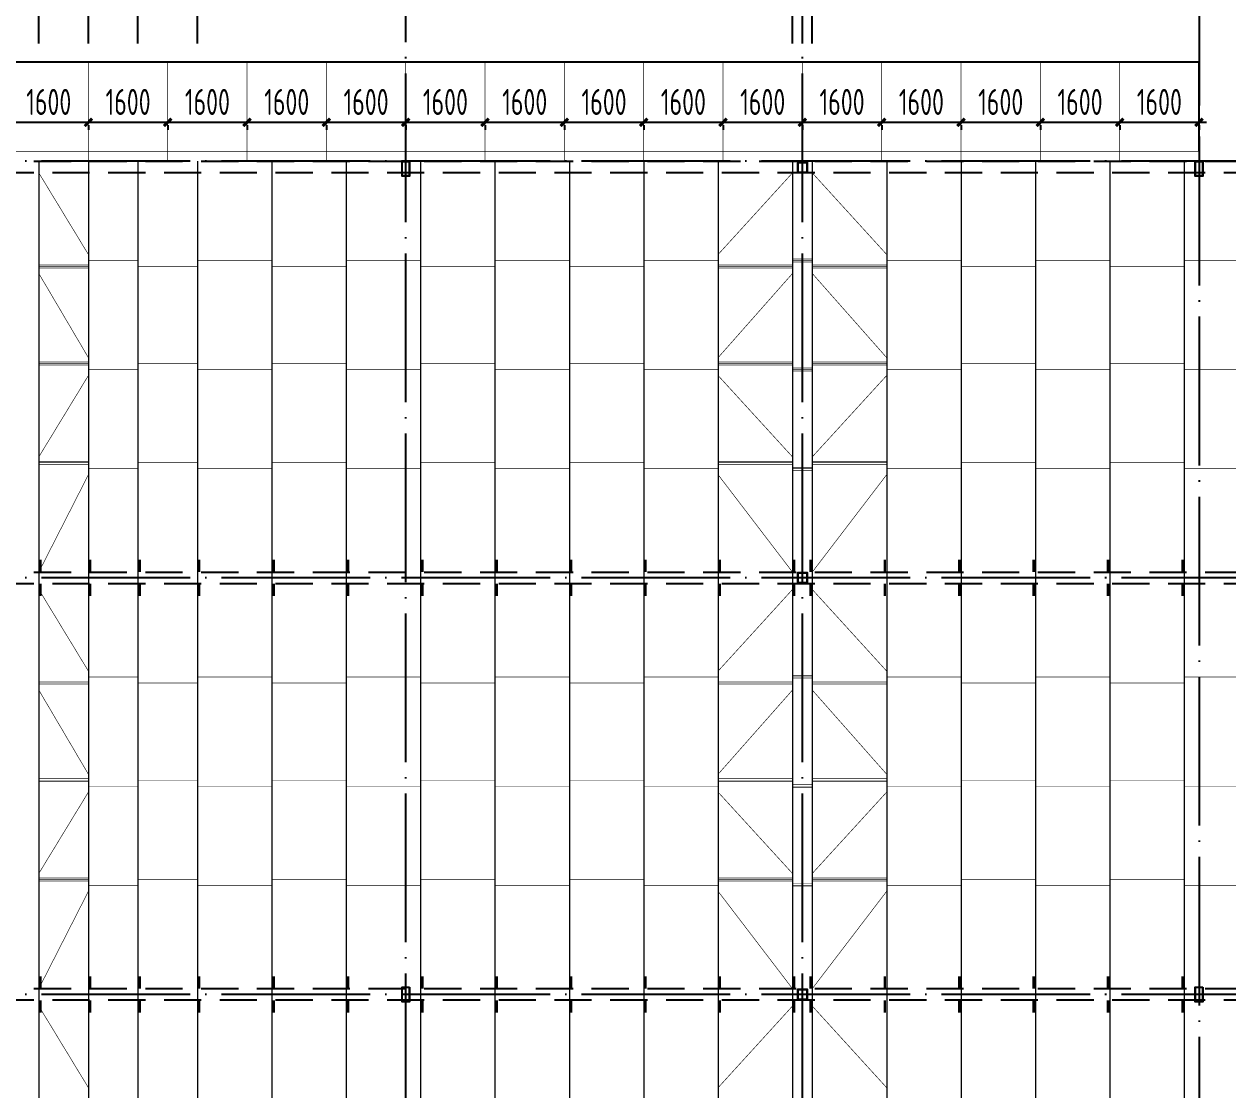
# Model space of a CAD drawing. Extents: x 899043 to 2598688, y -137197 to 211789.
# Drawn here: x 1539260 to 1563541, y 139772 to 161263 of the extents above; entities that cross this region are included whole.
import ezdxf

# ---------------------------------------------------------------- set-up
doc = ezdxf.new("R2010")
doc.units = 0
doc.header["$LTSCALE"] = 1500
doc.header["$MEASUREMENT"] = 0
doc.linetypes.add('DASHED', pattern=[0.75, 0.5, -0.25])
doc.linetypes.add('DOTE', pattern=[2.42, 2, -0.2, 0.02, -0.2])
for name, color, linetype in [('A-Roof(建筑屋顶)', 122, 'Continuous'), ('AXIS', 3, 'Continuous'), ('Boltx', 252, 'DASHED'), ('COLUMN', 2, 'Continuous'), ('DIM', 3, 'Continuous'), ('M_Prof', 2, 'Continuous')]:
    doc.layers.add(name, color=color, linetype=linetype)
doc.layers.add('Pkpm_层114', color=2, linetype='Continuous', lineweight=18)
doc.styles.add('TSSD_Dimension', font='Tssdeng.shx', dxfattribs={"width": 0.7, "bigfont": 'hztxt.shx'})
doc.dimstyles.new('TSSD_150_150', dxfattribs={"dimtxt": 525, "dimasz": 150, "dimexe": 150, "dimexo": 375, "dimgap": 150, "dimtad": 1, "dimdec": 0, "dimzin": 0, "dimdsep": 46, "dimtxsty": 'TSSD_Dimension', "dimblk": 'ARCHTICK', "dimblk1": 'ARCHTICK', "dimblk2": 'ARCHTICK', "dimcen": 0, "dimdle": 150, "dimclrt": 7, "dimadec": 0, "dimazin": 0, "dimtfac": 1, "dimtdec": 0, "dimtix": 1, "dimtmove": 2, "dimatfit": 3, "dimfxl": 0, "dimtolj": 1, "dimtzin": 0, "dimarcsym": 0})

# ---------------------------------------------------------------- blocks, each defined once
blk = doc.blocks.new('A$C5AF141BB')
at = {"layer": 'AXIS', "color": 253, "linetype": 'DOTE'}
for p, q in [((8000, -5247.5), (8000, 123526.9)), ((16000, -5247.5), (16000, 123526.9)), ((24000, 123526.9), (24000, -5247.5)), ((36323.2, 119400), (-26262.1, 119400)), ((36323.2, 111000), (-26941.1, 111000)), ((36323.2, 102600), (-26262.1, 102600))]:
    blk.add_line(p, q, dxfattribs=at)
blk = doc.blocks.new('A$C0BB32EA6')
at = {"layer": 'COLUMN'}
for points in [[(30075, 0), (30075, -300), (29925, -300), (29925, 0)], [(30070, -5), (30070, -295), (29930, -295), (29930, -5)], [(46075, 0), (46075, -300), (45925, -300), (45925, 0)], [(46070, -5), (46070, -295), (45930, -295), (45930, -5)], [(30075, -16650), (30075, -16950), (29925, -16950), (29925, -16650)], [(30070, -16655), (30070, -16945), (29930, -16945), (29930, -16655)], [(46075, -16650), (46075, -16950), (45925, -16950), (45925, -16650)], [(46070, -16655), (46070, -16945), (45930, -16945), (45930, -16655)]]:
    blk.add_lwpolyline(points, close=True, dxfattribs=at)
at = {"layer": 'M_Prof'}
for points in [[(37900, -225), (38100, -225), (38100, -25), (37900, -25)], [(37906, -219), (38094, -219), (38094, -31), (37906, -31)], [(37900, -8500), (38100, -8500), (38100, -8300), (37900, -8300)], [(37906, -8494), (38094, -8494), (38094, -8306), (37906, -8306)], [(37900, -16900), (38100, -16900), (38100, -16700), (37900, -16700)], [(37906, -16894), (38094, -16894), (38094, -16706), (37906, -16706)]]:
    blk.add_lwpolyline(points, close=True, dxfattribs=at)
blk = doc.blocks.new('A$C2EA612DB')
at = {"layer": 'M_Prof'}
blk.add_blockref('A$C0BB32EA6', (-54000, 110765), dxfattribs=at)
blk = doc.blocks.new('_ArchTick')
at = {"color": 0, "linetype": 'ByBlock', "const_width": 0.4}
blk.add_lwpolyline([(-0.5, -0.5), (0.5, 0.5)], dxfattribs=at)
blk = doc.blocks.new('*D977')
at = {"layer": 'Defpoints', "color": 0}
for p in [(1554958, 163256), (1554758, 160497), (1554958, 160497)]:
    blk.add_point(p, dxfattribs=at)
at = {"layer": 'DIM', "color": 0, "lineweight": -2}
for p, q in [((1554758, 160872), (1554758, 163406)), ((1554958, 160872), (1554958, 163406)), ((1554758, 163256), (1554608, 163256)), ((1554758, 163256), (1554958, 163256)), ((1554958, 163256), (1555108, 163256))]:
    blk.add_line(p, q, dxfattribs=at)
at = {"layer": 'DIM', "color": 0, "lineweight": -2, "xscale": 150, "yscale": 150, "zscale": 150}
blk.add_blockref('_ArchTick', (1554758, 163256), dxfattribs=at)
at = {"layer": 'DIM', "color": 0, "lineweight": -2, "xscale": 150, "yscale": 150, "zscale": 150, "rotation": 180}
blk.add_blockref('_ArchTick', (1554958, 163256), dxfattribs=at)
at = {"layer": 'DIM', "color": 7, "insert": (1554306, 163669), "char_height": 525, "attachment_point": 5, "style": 'TSSD_Dimension'}
blk.add_mtext('\\A1;200', dxfattribs=at)
blk = doc.blocks.new('*D978')
at = {"layer": 'Defpoints', "color": 0}
for p in [(1555158, 163256), (1554958, 160497), (1555158, 160497)]:
    blk.add_point(p, dxfattribs=at)
at = {"layer": 'DIM', "color": 0, "lineweight": -2}
for p, q in [((1554958, 160872), (1554958, 163406)), ((1555158, 160872), (1555158, 163406)), ((1554958, 163256), (1554808, 163256)), ((1554958, 163256), (1555158, 163256)), ((1555158, 163256), (1555308, 163256))]:
    blk.add_line(p, q, dxfattribs=at)
at = {"layer": 'DIM', "color": 0, "lineweight": -2, "xscale": 150, "yscale": 150, "zscale": 150}
blk.add_blockref('_ArchTick', (1554958, 163256), dxfattribs=at)
at = {"layer": 'DIM', "color": 0, "lineweight": -2, "xscale": 150, "yscale": 150, "zscale": 150, "rotation": 180}
blk.add_blockref('_ArchTick', (1555158, 163256), dxfattribs=at)
at = {"layer": 'DIM', "color": 7, "insert": (1555610, 163669), "char_height": 525, "attachment_point": 5, "style": 'TSSD_Dimension'}
blk.add_mtext('\\A1;200', dxfattribs=at)
blk = doc.blocks.new('*D979')
at = {"layer": 'Defpoints', "color": 0}
for p in [(1567158, 163256), (1555158, 160497), (1567158, 160497)]:
    blk.add_point(p, dxfattribs=at)
at = {"layer": 'DIM', "color": 0, "lineweight": -2}
for p, q in [((1555158, 160872), (1555158, 163406)), ((1567158, 160872), (1567158, 163406)), ((1555008, 163256), (1567308, 163256))]:
    blk.add_line(p, q, dxfattribs=at)
at = {"layer": 'DIM', "color": 0, "lineweight": -2, "xscale": 150, "yscale": 150, "zscale": 150, "rotation": 180}
blk.add_blockref('_ArchTick', (1555158, 163256), dxfattribs=at)
at = {"layer": 'DIM', "color": 0, "lineweight": -2, "xscale": 150, "yscale": 150, "zscale": 150}
blk.add_blockref('_ArchTick', (1567158, 163256), dxfattribs=at)
at = {"layer": 'DIM', "color": 7, "insert": (1561158, 163669), "char_height": 525, "attachment_point": 5, "style": 'TSSD_Dimension'}
blk.add_mtext('\\A1;8x1500=12000', dxfattribs=at)
blk = doc.blocks.new('*D984')
at = {"layer": 'Defpoints', "color": 0}
for p in [(1539558, 163256), (1538958, 160497), (1539558, 160497)]:
    blk.add_point(p, dxfattribs=at)
at = {"layer": 'DIM', "color": 0, "lineweight": -2}
for p, q in [((1538958, 160872), (1538958, 163406)), ((1539558, 160872), (1539558, 163406)), ((1538808, 163256), (1539708, 163256))]:
    blk.add_line(p, q, dxfattribs=at)
at = {"layer": 'DIM', "color": 0, "lineweight": -2, "xscale": 150, "yscale": 150, "zscale": 150, "rotation": 180}
blk.add_blockref('_ArchTick', (1538958, 163256), dxfattribs=at)
at = {"layer": 'DIM', "color": 0, "lineweight": -2, "xscale": 150, "yscale": 150, "zscale": 150}
blk.add_blockref('_ArchTick', (1539558, 163256), dxfattribs=at)
at = {"layer": 'DIM', "color": 7, "insert": (1539258, 162819), "char_height": 525, "attachment_point": 5, "style": 'TSSD_Dimension'}
blk.add_mtext('\\A1;600', dxfattribs=at)
blk = doc.blocks.new('*D985')
at = {"layer": 'Defpoints', "color": 0}
for p in [(1540558, 163256), (1539558, 160497), (1540558, 160497)]:
    blk.add_point(p, dxfattribs=at)
at = {"layer": 'DIM', "color": 0, "lineweight": -2}
for p, q in [((1539558, 160872), (1539558, 163406)), ((1540558, 160872), (1540558, 163406)), ((1539558, 163256), (1539408, 163256)), ((1539558, 163256), (1540558, 163256)), ((1540558, 163256), (1540708, 163256))]:
    blk.add_line(p, q, dxfattribs=at)
at = {"layer": 'DIM', "color": 0, "lineweight": -2, "xscale": 150, "yscale": 150, "zscale": 150}
blk.add_blockref('_ArchTick', (1539558, 163256), dxfattribs=at)
at = {"layer": 'DIM', "color": 0, "lineweight": -2, "xscale": 150, "yscale": 150, "zscale": 150, "rotation": 180}
blk.add_blockref('_ArchTick', (1540558, 163256), dxfattribs=at)
at = {"layer": 'DIM', "color": 7, "insert": (1540058, 163669), "char_height": 525, "attachment_point": 5, "style": 'TSSD_Dimension'}
blk.add_mtext('\\A1;1000', dxfattribs=at)
blk = doc.blocks.new('*D986')
at = {"layer": 'Defpoints', "color": 0}
for p in [(1541558, 163256), (1540558, 160497), (1541558, 160497)]:
    blk.add_point(p, dxfattribs=at)
at = {"layer": 'DIM', "color": 0, "lineweight": -2}
for p, q in [((1540558, 160872), (1540558, 163406)), ((1541558, 160872), (1541558, 163406)), ((1540408, 163256), (1541708, 163256))]:
    blk.add_line(p, q, dxfattribs=at)
at = {"layer": 'DIM', "color": 0, "lineweight": -2, "xscale": 150, "yscale": 150, "zscale": 150, "rotation": 180}
blk.add_blockref('_ArchTick', (1540558, 163256), dxfattribs=at)
at = {"layer": 'DIM', "color": 0, "lineweight": -2, "xscale": 150, "yscale": 150, "zscale": 150}
blk.add_blockref('_ArchTick', (1541558, 163256), dxfattribs=at)
at = {"layer": 'DIM', "color": 7, "insert": (1541058, 162819), "char_height": 525, "attachment_point": 5, "style": 'TSSD_Dimension'}
blk.add_mtext('\\A1;1000', dxfattribs=at)
blk = doc.blocks.new('*D987')
at = {"layer": 'Defpoints', "color": 0}
for p in [(1542758, 163256), (1541558, 160497), (1542758, 160497)]:
    blk.add_point(p, dxfattribs=at)
at = {"layer": 'DIM', "color": 0, "lineweight": -2}
for p, q in [((1541558, 160872), (1541558, 163406)), ((1542758, 160872), (1542758, 163406)), ((1541558, 163256), (1541408, 163256)), ((1541558, 163256), (1542758, 163256)), ((1542758, 163256), (1542908, 163256))]:
    blk.add_line(p, q, dxfattribs=at)
at = {"layer": 'DIM', "color": 0, "lineweight": -2, "xscale": 150, "yscale": 150, "zscale": 150}
blk.add_blockref('_ArchTick', (1541558, 163256), dxfattribs=at)
at = {"layer": 'DIM', "color": 0, "lineweight": -2, "xscale": 150, "yscale": 150, "zscale": 150, "rotation": 180}
blk.add_blockref('_ArchTick', (1542758, 163256), dxfattribs=at)
at = {"layer": 'DIM', "color": 7, "insert": (1542158, 163669), "char_height": 525, "attachment_point": 5, "style": 'TSSD_Dimension'}
blk.add_mtext('\\A1;1200', dxfattribs=at)
blk = doc.blocks.new('*D988')
at = {"layer": 'Defpoints', "color": 0}
for p in [(1554758, 163256), (1542758, 160497), (1554758, 160497)]:
    blk.add_point(p, dxfattribs=at)
at = {"layer": 'DIM', "color": 0, "lineweight": -2}
for p, q in [((1542758, 160872), (1542758, 163406)), ((1554758, 160872), (1554758, 163406)), ((1542608, 163256), (1554908, 163256))]:
    blk.add_line(p, q, dxfattribs=at)
at = {"layer": 'DIM', "color": 0, "lineweight": -2, "xscale": 150, "yscale": 150, "zscale": 150, "rotation": 180}
blk.add_blockref('_ArchTick', (1542758, 163256), dxfattribs=at)
at = {"layer": 'DIM', "color": 0, "lineweight": -2, "xscale": 150, "yscale": 150, "zscale": 150}
blk.add_blockref('_ArchTick', (1554758, 163256), dxfattribs=at)
at = {"layer": 'DIM', "color": 7, "insert": (1548758, 163669), "char_height": 525, "attachment_point": 5, "style": 'TSSD_Dimension'}
blk.add_mtext('\\A1;8x1500=12000', dxfattribs=at)
blk = doc.blocks.new('*D1043')
at = {"layer": 'Defpoints', "color": 0}
for p in [(1561358, 159597), (1562958, 159597), (1561358, 159281)]:
    blk.add_point(p, dxfattribs=at)
at = {"layer": 'DIM', "color": 0, "lineweight": -2}
for p, q in [((1563108, 159281), (1561208, 159281)), ((1561358, 159222), (1561358, 159131)), ((1562958, 159222), (1562958, 159131))]:
    blk.add_line(p, q, dxfattribs=at)
at = {"layer": 'DIM', "color": 0, "lineweight": -2, "xscale": 150, "yscale": 150, "zscale": 150, "rotation": 180}
blk.add_blockref('_ArchTick', (1561358, 159281), dxfattribs=at)
at = {"layer": 'DIM', "color": 0, "lineweight": -2, "xscale": 150, "yscale": 150, "zscale": 150}
blk.add_blockref('_ArchTick', (1562958, 159281), dxfattribs=at)
at = {"layer": 'DIM', "color": 7, "insert": (1562158, 159693), "char_height": 525, "attachment_point": 5, "style": 'TSSD_Dimension'}
blk.add_mtext('\\A1;1600', dxfattribs=at)
blk = doc.blocks.new('*D1044')
at = {"layer": 'Defpoints', "color": 0}
for p in [(1559758, 159597), (1561358, 159597), (1559758, 159281)]:
    blk.add_point(p, dxfattribs=at)
at = {"layer": 'DIM', "color": 0, "lineweight": -2}
for p, q in [((1561508, 159281), (1559608, 159281)), ((1559758, 159222), (1559758, 159131)), ((1561358, 159222), (1561358, 159131))]:
    blk.add_line(p, q, dxfattribs=at)
at = {"layer": 'DIM', "color": 0, "lineweight": -2, "xscale": 150, "yscale": 150, "zscale": 150, "rotation": 180}
blk.add_blockref('_ArchTick', (1559758, 159281), dxfattribs=at)
at = {"layer": 'DIM', "color": 0, "lineweight": -2, "xscale": 150, "yscale": 150, "zscale": 150}
blk.add_blockref('_ArchTick', (1561358, 159281), dxfattribs=at)
at = {"layer": 'DIM', "color": 7, "insert": (1560558, 159693), "char_height": 525, "attachment_point": 5, "style": 'TSSD_Dimension'}
blk.add_mtext('\\A1;1600', dxfattribs=at)
blk = doc.blocks.new('*D1045')
at = {"layer": 'Defpoints', "color": 0}
for p in [(1558158, 159597), (1559758, 159597), (1558158, 159281)]:
    blk.add_point(p, dxfattribs=at)
at = {"layer": 'DIM', "color": 0, "lineweight": -2}
for p, q in [((1559908, 159281), (1558008, 159281)), ((1558158, 159222), (1558158, 159131)), ((1559758, 159222), (1559758, 159131))]:
    blk.add_line(p, q, dxfattribs=at)
at = {"layer": 'DIM', "color": 0, "lineweight": -2, "xscale": 150, "yscale": 150, "zscale": 150, "rotation": 180}
blk.add_blockref('_ArchTick', (1558158, 159281), dxfattribs=at)
at = {"layer": 'DIM', "color": 0, "lineweight": -2, "xscale": 150, "yscale": 150, "zscale": 150}
blk.add_blockref('_ArchTick', (1559758, 159281), dxfattribs=at)
at = {"layer": 'DIM', "color": 7, "insert": (1558958, 159693), "char_height": 525, "attachment_point": 5, "style": 'TSSD_Dimension'}
blk.add_mtext('\\A1;1600', dxfattribs=at)
blk = doc.blocks.new('*D1046')
at = {"layer": 'Defpoints', "color": 0}
for p in [(1556558, 159597), (1558158, 159597), (1556558, 159281)]:
    blk.add_point(p, dxfattribs=at)
at = {"layer": 'DIM', "color": 0, "lineweight": -2}
for p, q in [((1558308, 159281), (1556408, 159281)), ((1556558, 159222), (1556558, 159131)), ((1558158, 159222), (1558158, 159131))]:
    blk.add_line(p, q, dxfattribs=at)
at = {"layer": 'DIM', "color": 0, "lineweight": -2, "xscale": 150, "yscale": 150, "zscale": 150, "rotation": 180}
blk.add_blockref('_ArchTick', (1556558, 159281), dxfattribs=at)
at = {"layer": 'DIM', "color": 0, "lineweight": -2, "xscale": 150, "yscale": 150, "zscale": 150}
blk.add_blockref('_ArchTick', (1558158, 159281), dxfattribs=at)
at = {"layer": 'DIM', "color": 7, "insert": (1557358, 159693), "char_height": 525, "attachment_point": 5, "style": 'TSSD_Dimension'}
blk.add_mtext('\\A1;1600', dxfattribs=at)
blk = doc.blocks.new('*D1047')
at = {"layer": 'Defpoints', "color": 0}
for p in [(1554958, 159597), (1556558, 159597), (1554958, 159281)]:
    blk.add_point(p, dxfattribs=at)
at = {"layer": 'DIM', "color": 0, "lineweight": -2}
for p, q in [((1556708, 159281), (1554808, 159281)), ((1554958, 159222), (1554958, 159131)), ((1556558, 159222), (1556558, 159131))]:
    blk.add_line(p, q, dxfattribs=at)
at = {"layer": 'DIM', "color": 0, "lineweight": -2, "xscale": 150, "yscale": 150, "zscale": 150, "rotation": 180}
blk.add_blockref('_ArchTick', (1554958, 159281), dxfattribs=at)
at = {"layer": 'DIM', "color": 0, "lineweight": -2, "xscale": 150, "yscale": 150, "zscale": 150}
blk.add_blockref('_ArchTick', (1556558, 159281), dxfattribs=at)
at = {"layer": 'DIM', "color": 7, "insert": (1555758, 159693), "char_height": 525, "attachment_point": 5, "style": 'TSSD_Dimension'}
blk.add_mtext('\\A1;1600', dxfattribs=at)
blk = doc.blocks.new('*D1048')
at = {"layer": 'Defpoints', "color": 0}
for p in [(1553358, 159597), (1554958, 159597), (1553358, 159281)]:
    blk.add_point(p, dxfattribs=at)
at = {"layer": 'DIM', "color": 0, "lineweight": -2}
for p, q in [((1555108, 159281), (1553208, 159281)), ((1553358, 159222), (1553358, 159131)), ((1554958, 159222), (1554958, 159131))]:
    blk.add_line(p, q, dxfattribs=at)
at = {"layer": 'DIM', "color": 0, "lineweight": -2, "xscale": 150, "yscale": 150, "zscale": 150, "rotation": 180}
blk.add_blockref('_ArchTick', (1553358, 159281), dxfattribs=at)
at = {"layer": 'DIM', "color": 0, "lineweight": -2, "xscale": 150, "yscale": 150, "zscale": 150}
blk.add_blockref('_ArchTick', (1554958, 159281), dxfattribs=at)
at = {"layer": 'DIM', "color": 7, "insert": (1554158, 159693), "char_height": 525, "attachment_point": 5, "style": 'TSSD_Dimension'}
blk.add_mtext('\\A1;1600', dxfattribs=at)
blk = doc.blocks.new('*D1049')
at = {"layer": 'Defpoints', "color": 0}
for p in [(1551758, 159597), (1553358, 159597), (1551758, 159281)]:
    blk.add_point(p, dxfattribs=at)
at = {"layer": 'DIM', "color": 0, "lineweight": -2}
for p, q in [((1553508, 159281), (1551608, 159281)), ((1551758, 159222), (1551758, 159131)), ((1553358, 159222), (1553358, 159131))]:
    blk.add_line(p, q, dxfattribs=at)
at = {"layer": 'DIM', "color": 0, "lineweight": -2, "xscale": 150, "yscale": 150, "zscale": 150, "rotation": 180}
blk.add_blockref('_ArchTick', (1551758, 159281), dxfattribs=at)
at = {"layer": 'DIM', "color": 0, "lineweight": -2, "xscale": 150, "yscale": 150, "zscale": 150}
blk.add_blockref('_ArchTick', (1553358, 159281), dxfattribs=at)
at = {"layer": 'DIM', "color": 7, "insert": (1552558, 159693), "char_height": 525, "attachment_point": 5, "style": 'TSSD_Dimension'}
blk.add_mtext('\\A1;1600', dxfattribs=at)
blk = doc.blocks.new('*D1050')
at = {"layer": 'Defpoints', "color": 0}
for p in [(1550158, 159597), (1551758, 159597), (1550158, 159281)]:
    blk.add_point(p, dxfattribs=at)
at = {"layer": 'DIM', "color": 0, "lineweight": -2}
for p, q in [((1551908, 159281), (1550008, 159281)), ((1550158, 159222), (1550158, 159131)), ((1551758, 159222), (1551758, 159131))]:
    blk.add_line(p, q, dxfattribs=at)
at = {"layer": 'DIM', "color": 0, "lineweight": -2, "xscale": 150, "yscale": 150, "zscale": 150, "rotation": 180}
blk.add_blockref('_ArchTick', (1550158, 159281), dxfattribs=at)
at = {"layer": 'DIM', "color": 0, "lineweight": -2, "xscale": 150, "yscale": 150, "zscale": 150}
blk.add_blockref('_ArchTick', (1551758, 159281), dxfattribs=at)
at = {"layer": 'DIM', "color": 7, "insert": (1550958, 159693), "char_height": 525, "attachment_point": 5, "style": 'TSSD_Dimension'}
blk.add_mtext('\\A1;1600', dxfattribs=at)
blk = doc.blocks.new('*D1051')
at = {"layer": 'Defpoints', "color": 0}
for p in [(1548558, 159597), (1550158, 159597), (1548558, 159281)]:
    blk.add_point(p, dxfattribs=at)
at = {"layer": 'DIM', "color": 0, "lineweight": -2}
for p, q in [((1550308, 159281), (1548408, 159281)), ((1548558, 159222), (1548558, 159131)), ((1550158, 159222), (1550158, 159131))]:
    blk.add_line(p, q, dxfattribs=at)
at = {"layer": 'DIM', "color": 0, "lineweight": -2, "xscale": 150, "yscale": 150, "zscale": 150, "rotation": 180}
blk.add_blockref('_ArchTick', (1548558, 159281), dxfattribs=at)
at = {"layer": 'DIM', "color": 0, "lineweight": -2, "xscale": 150, "yscale": 150, "zscale": 150}
blk.add_blockref('_ArchTick', (1550158, 159281), dxfattribs=at)
at = {"layer": 'DIM', "color": 7, "insert": (1549358, 159693), "char_height": 525, "attachment_point": 5, "style": 'TSSD_Dimension'}
blk.add_mtext('\\A1;1600', dxfattribs=at)
blk = doc.blocks.new('*D1052')
at = {"layer": 'Defpoints', "color": 0}
for p in [(1546958, 159597), (1548558, 159597), (1546958, 159281)]:
    blk.add_point(p, dxfattribs=at)
at = {"layer": 'DIM', "color": 0, "lineweight": -2}
for p, q in [((1548708, 159281), (1546808, 159281)), ((1546958, 159222), (1546958, 159131)), ((1548558, 159222), (1548558, 159131))]:
    blk.add_line(p, q, dxfattribs=at)
at = {"layer": 'DIM', "color": 0, "lineweight": -2, "xscale": 150, "yscale": 150, "zscale": 150, "rotation": 180}
blk.add_blockref('_ArchTick', (1546958, 159281), dxfattribs=at)
at = {"layer": 'DIM', "color": 0, "lineweight": -2, "xscale": 150, "yscale": 150, "zscale": 150}
blk.add_blockref('_ArchTick', (1548558, 159281), dxfattribs=at)
at = {"layer": 'DIM', "color": 7, "insert": (1547758, 159693), "char_height": 525, "attachment_point": 5, "style": 'TSSD_Dimension'}
blk.add_mtext('\\A1;1600', dxfattribs=at)
blk = doc.blocks.new('*D1053')
at = {"layer": 'Defpoints', "color": 0}
for p in [(1545358, 159597), (1546958, 159597), (1545358, 159281)]:
    blk.add_point(p, dxfattribs=at)
at = {"layer": 'DIM', "color": 0, "lineweight": -2}
for p, q in [((1547108, 159281), (1545208, 159281)), ((1545358, 159222), (1545358, 159131)), ((1546958, 159222), (1546958, 159131))]:
    blk.add_line(p, q, dxfattribs=at)
at = {"layer": 'DIM', "color": 0, "lineweight": -2, "xscale": 150, "yscale": 150, "zscale": 150, "rotation": 180}
blk.add_blockref('_ArchTick', (1545358, 159281), dxfattribs=at)
at = {"layer": 'DIM', "color": 0, "lineweight": -2, "xscale": 150, "yscale": 150, "zscale": 150}
blk.add_blockref('_ArchTick', (1546958, 159281), dxfattribs=at)
at = {"layer": 'DIM', "color": 7, "insert": (1546158, 159693), "char_height": 525, "attachment_point": 5, "style": 'TSSD_Dimension'}
blk.add_mtext('\\A1;1600', dxfattribs=at)
blk = doc.blocks.new('*D1054')
at = {"layer": 'Defpoints', "color": 0}
for p in [(1543758, 159597), (1545358, 159597), (1543758, 159281)]:
    blk.add_point(p, dxfattribs=at)
at = {"layer": 'DIM', "color": 0, "lineweight": -2}
for p, q in [((1545508, 159281), (1543608, 159281)), ((1543758, 159222), (1543758, 159131)), ((1545358, 159222), (1545358, 159131))]:
    blk.add_line(p, q, dxfattribs=at)
at = {"layer": 'DIM', "color": 0, "lineweight": -2, "xscale": 150, "yscale": 150, "zscale": 150, "rotation": 180}
blk.add_blockref('_ArchTick', (1543758, 159281), dxfattribs=at)
at = {"layer": 'DIM', "color": 0, "lineweight": -2, "xscale": 150, "yscale": 150, "zscale": 150}
blk.add_blockref('_ArchTick', (1545358, 159281), dxfattribs=at)
at = {"layer": 'DIM', "color": 7, "insert": (1544558, 159693), "char_height": 525, "attachment_point": 5, "style": 'TSSD_Dimension'}
blk.add_mtext('\\A1;1600', dxfattribs=at)
blk = doc.blocks.new('*D1055')
at = {"layer": 'Defpoints', "color": 0}
for p in [(1542158, 159597), (1543758, 159597), (1542158, 159281)]:
    blk.add_point(p, dxfattribs=at)
at = {"layer": 'DIM', "color": 0, "lineweight": -2}
for p, q in [((1543908, 159281), (1542008, 159281)), ((1542158, 159222), (1542158, 159131)), ((1543758, 159222), (1543758, 159131))]:
    blk.add_line(p, q, dxfattribs=at)
at = {"layer": 'DIM', "color": 0, "lineweight": -2, "xscale": 150, "yscale": 150, "zscale": 150, "rotation": 180}
blk.add_blockref('_ArchTick', (1542158, 159281), dxfattribs=at)
at = {"layer": 'DIM', "color": 0, "lineweight": -2, "xscale": 150, "yscale": 150, "zscale": 150}
blk.add_blockref('_ArchTick', (1543758, 159281), dxfattribs=at)
at = {"layer": 'DIM', "color": 7, "insert": (1542958, 159693), "char_height": 525, "attachment_point": 5, "style": 'TSSD_Dimension'}
blk.add_mtext('\\A1;1600', dxfattribs=at)
blk = doc.blocks.new('*D1153')
at = {"layer": 'Defpoints', "color": 0}
for p in [(1540558, 159597), (1542158, 159597), (1540558, 159281)]:
    blk.add_point(p, dxfattribs=at)
at = {"layer": 'DIM', "color": 0, "lineweight": -2}
for p, q in [((1542308, 159281), (1540408, 159281)), ((1540558, 159222), (1540558, 159131)), ((1542158, 159222), (1542158, 159131))]:
    blk.add_line(p, q, dxfattribs=at)
at = {"layer": 'DIM', "color": 0, "lineweight": -2, "xscale": 150, "yscale": 150, "zscale": 150, "rotation": 180}
blk.add_blockref('_ArchTick', (1540558, 159281), dxfattribs=at)
at = {"layer": 'DIM', "color": 0, "lineweight": -2, "xscale": 150, "yscale": 150, "zscale": 150}
blk.add_blockref('_ArchTick', (1542158, 159281), dxfattribs=at)
at = {"layer": 'DIM', "color": 7, "insert": (1541358, 159693), "char_height": 525, "attachment_point": 5, "style": 'TSSD_Dimension'}
blk.add_mtext('\\A1;1600', dxfattribs=at)
blk = doc.blocks.new('*D1154')
at = {"layer": 'Defpoints', "color": 0}
for p in [(1538958, 159597), (1540558, 159597), (1538958, 159281)]:
    blk.add_point(p, dxfattribs=at)
at = {"layer": 'DIM', "color": 0, "lineweight": -2}
for p, q in [((1540708, 159281), (1538808, 159281)), ((1538958, 159222), (1538958, 159131)), ((1540558, 159222), (1540558, 159131))]:
    blk.add_line(p, q, dxfattribs=at)
at = {"layer": 'DIM', "color": 0, "lineweight": -2, "xscale": 150, "yscale": 150, "zscale": 150, "rotation": 180}
blk.add_blockref('_ArchTick', (1538958, 159281), dxfattribs=at)
at = {"layer": 'DIM', "color": 0, "lineweight": -2, "xscale": 150, "yscale": 150, "zscale": 150}
blk.add_blockref('_ArchTick', (1540558, 159281), dxfattribs=at)
at = {"layer": 'DIM', "color": 7, "insert": (1539758, 159693), "char_height": 525, "attachment_point": 5, "style": 'TSSD_Dimension'}
blk.add_mtext('\\A1;1600', dxfattribs=at)

msp = doc.modelspace()

# ---------------------------------------------------------------- linework, layer by layer
at = {"layer": 'A-Roof(建筑屋顶)'}
msp.add_lwpolyline([(1562958, 158696.6), (1562958, 160496.6), (1516758, 160496.6), (1516758, 158696.6)], dxfattribs=at)
at = {"layer": 'Boltx', "color": 2, "linetype": 'ByBlock', "const_width": 12}
for points in [[(1516958, 160496.6), (1562958, 160496.6)], [(1540558, 158496.6), (1540558, 160496.6)], [(1542158, 158496.6), (1542158, 160496.6)], [(1543758, 158496.6), (1543758, 160496.6)], [(1545358, 158496.6), (1545358, 160496.6)], [(1546958, 158496.6), (1546958, 160496.6)], [(1548558, 158496.6), (1548558, 160496.6)], [(1550158, 158496.6), (1550158, 160496.6)], [(1551758, 158496.6), (1551758, 160496.6)], [(1553358, 158496.6), (1553358, 160496.6)], [(1554958, 158496.6), (1554958, 160496.6)], [(1556558, 158496.6), (1556558, 160496.6)], [(1558158, 158496.6), (1558158, 160496.6)], [(1559758, 158496.6), (1559758, 160496.6)], [(1561358, 158496.6), (1561358, 160496.6)], [(1562958, 158496.6), (1562958, 160496.6)], [(1562958, 158496.6), (1562958, 160496.6)], [(1562958, 158696.6), (1516958, 158696.6)], [(1540558, 156616.6), (1539558, 158261.6)], [(1554758, 158261.6), (1553258, 156616.6)], [(1555158, 158261.6), (1556658, 156616.6)], [(1539558, 156376.6), (1540558, 156376.6)], [(1541558, 156496.6), (1540558, 156496.6)], [(1541558, 156376.6), (1542758, 156376.6)], [(1544258, 156496.6), (1542758, 156496.6)], [(1544258, 156376.6), (1545758, 156376.6)], [(1547258, 156496.6), (1545758, 156496.6)], [(1547258, 156376.6), (1548758, 156376.6)], [(1550258, 156496.6), (1548758, 156496.6)], [(1550258, 156376.6), (1551758, 156376.6)], [(1553258, 156496.6), (1551758, 156496.6)], [(1553258, 156376.6), (1554758, 156376.6)], [(1555158, 156496.6), (1554758, 156496.6)], [(1556658, 156376.6), (1555158, 156376.6)], [(1556658, 156496.6), (1558158, 156496.6)], [(1559658, 156376.6), (1558158, 156376.6)], [(1559658, 156496.6), (1561158, 156496.6)], [(1562658, 156376.6), (1561158, 156376.6)], [(1562658, 156496.6), (1564158, 156496.6)], [(1540558, 154536.6), (1539558, 156233.4)], [(1554758, 156233.4), (1553258, 154536.6)], [(1555158, 156233.4), (1556658, 154536.6)], [(1539558, 154416.6), (1540558, 154416.6)], [(1541558, 154416.6), (1542758, 154416.6)], [(1544258, 154416.6), (1545758, 154416.6)], [(1547258, 154416.6), (1548758, 154416.6)], [(1550258, 154416.6), (1551758, 154416.6)], [(1553258, 154416.6), (1554758, 154416.6)], [(1556658, 154416.6), (1555158, 154416.6)], [(1559658, 154416.6), (1558158, 154416.6)], [(1562658, 154416.6), (1561158, 154416.6)], [(1539558, 152536.6), (1540558, 154176.6)], [(1541558, 154296.6), (1540558, 154296.6)], [(1544258, 154296.6), (1542758, 154296.6)], [(1547258, 154296.6), (1545758, 154296.6)], [(1550258, 154296.6), (1548758, 154296.6)], [(1553258, 154296.6), (1551758, 154296.6)], [(1554758, 152536.6), (1553258, 154176.6)], [(1555158, 154296.6), (1554758, 154296.6)], [(1555158, 152536.6), (1556658, 154176.6)], [(1556658, 154296.6), (1558158, 154296.6)], [(1559658, 154296.6), (1561158, 154296.6)], [(1562658, 154296.6), (1564158, 154296.6)], [(1539558, 152416.6), (1540558, 152416.6)], [(1541558, 152296.6), (1540558, 152296.6)], [(1541558, 152416.6), (1542758, 152416.6)], [(1544258, 152296.6), (1542758, 152296.6)], [(1544258, 152416.6), (1545758, 152416.6)], [(1547258, 152296.6), (1545758, 152296.6)], [(1547258, 152416.6), (1548758, 152416.6)], [(1550258, 152296.6), (1548758, 152296.6)], [(1550258, 152416.6), (1551758, 152416.6)], [(1553258, 152296.6), (1551758, 152296.6)], [(1553258, 152416.6), (1554758, 152416.6)], [(1555158, 152296.6), (1554758, 152296.6)], [(1556658, 152416.6), (1555158, 152416.6)], [(1556658, 152296.6), (1558158, 152296.6)], [(1559658, 152416.6), (1558158, 152416.6)], [(1559658, 152296.6), (1561158, 152296.6)], [(1562658, 152416.6), (1561158, 152416.6)], [(1562658, 152296.6), (1564158, 152296.6)], [(1539558, 150214.1), (1540558, 152176.6)], [(1553258, 152176.6), (1554758, 150214.1)], [(1556658, 152176.6), (1555158, 150214.1)], [(1540558, 148216.6), (1539558, 149861.6)], [(1554758, 149861.6), (1553258, 148216.6)], [(1555158, 149861.6), (1556658, 148216.6)], [(1539558, 147976.6), (1540558, 147976.6)], [(1541558, 148096.6), (1540558, 148096.6)], [(1541558, 147976.6), (1542758, 147976.6)], [(1544258, 148096.6), (1542758, 148096.6)], [(1544258, 147976.6), (1545758, 147976.6)], [(1547258, 148096.6), (1545758, 148096.6)], [(1547258, 147976.6), (1548758, 147976.6)], [(1550258, 148096.6), (1548758, 148096.6)], [(1550258, 147976.6), (1551758, 147976.6)], [(1553258, 148096.6), (1551758, 148096.6)], [(1553258, 147976.6), (1554758, 147976.6)], [(1555158, 148096.6), (1554758, 148096.6)], [(1556658, 147976.6), (1555158, 147976.6)], [(1556658, 148096.6), (1558158, 148096.6)], [(1559658, 147976.6), (1558158, 147976.6)], [(1559658, 148096.6), (1561158, 148096.6)], [(1562658, 147976.6), (1561158, 147976.6)], [(1562658, 148096.6), (1564158, 148096.6)], [(1540558, 146136.6), (1539558, 147833.4)], [(1554758, 147833.4), (1553258, 146136.6)], [(1555158, 147833.4), (1556658, 146136.6)], [(1539558, 146016.6), (1540558, 146016.6)], [(1541558, 146016.6), (1542758, 146016.6)], [(1544258, 146016.6), (1545758, 146016.6)], [(1547258, 146016.6), (1548758, 146016.6)], [(1550258, 146016.6), (1551758, 146016.6)], [(1553258, 146016.6), (1554758, 146016.6)], [(1556658, 146016.6), (1555158, 146016.6)], [(1559658, 146016.6), (1558158, 146016.6)], [(1562658, 146016.6), (1561158, 146016.6)], [(1539558, 144136.6), (1540558, 145776.6)], [(1541558, 145896.6), (1540558, 145896.6)], [(1544258, 145896.6), (1542758, 145896.6)], [(1547258, 145896.6), (1545758, 145896.6)], [(1550258, 145896.6), (1548758, 145896.6)], [(1553258, 145896.6), (1551758, 145896.6)], [(1554758, 144136.6), (1553258, 145776.6)], [(1555158, 145896.6), (1554758, 145896.6)], [(1555158, 144136.6), (1556658, 145776.6)], [(1556658, 145896.6), (1558158, 145896.6)], [(1559658, 145896.6), (1561158, 145896.6)], [(1562658, 145896.6), (1564158, 145896.6)], [(1539558, 144016.6), (1540558, 144016.6)], [(1541558, 144016.6), (1542758, 144016.6)], [(1544258, 144016.6), (1545758, 144016.6)], [(1547258, 144016.6), (1548758, 144016.6)], [(1550258, 144016.6), (1551758, 144016.6)], [(1553258, 144016.6), (1554758, 144016.6)], [(1556658, 144016.6), (1555158, 144016.6)], [(1559658, 144016.6), (1558158, 144016.6)], [(1562658, 144016.6), (1561158, 144016.6)], [(1539558, 141814.1), (1540558, 143776.6)], [(1541558, 143896.6), (1540558, 143896.6)], [(1544258, 143896.6), (1542758, 143896.6)], [(1547258, 143896.6), (1545758, 143896.6)], [(1550258, 143896.6), (1548758, 143896.6)], [(1553258, 143896.6), (1551758, 143896.6)], [(1553258, 143776.6), (1554758, 141814.1)], [(1555158, 143896.6), (1554758, 143896.6)], [(1556658, 143776.6), (1555158, 141814.1)], [(1556658, 143896.6), (1558158, 143896.6)], [(1559658, 143896.6), (1561158, 143896.6)], [(1562658, 143896.6), (1564158, 143896.6)], [(1540558, 139816.6), (1539558, 141461.6)], [(1554758, 141461.6), (1553258, 139816.6)], [(1555158, 141461.6), (1556658, 139816.6)]]:
    msp.add_lwpolyline(points, dxfattribs=at)
at = {"layer": 'Boltx', "color": 4}
for points in [[(1516958, 158496.6), (1570958, 158496.6), (1570958, 158261.6), (1516958, 158261.6)], [(1516958, 150214.1), (1570958, 150214.1), (1570958, 149979.1), (1516958, 149979.1)], [(1516958, 141814.1), (1570958, 141814.1), (1570958, 141579.1), (1516958, 141579.1)]]:
    msp.add_lwpolyline(points, close=True, dxfattribs=at)
at = {"layer": 'Boltx', "color": 2, "linetype": 'ByBlock', "const_width": 12}
for points in [[(1540558, 156406.6), (1539558, 156406.6), (1539558, 156346.6), (1540558, 156346.6)], [(1553258, 156406.6), (1554758, 156406.6), (1554758, 156346.6), (1553258, 156346.6)], [(1554758, 156526.6), (1555158, 156526.6), (1555158, 156466.6), (1554758, 156466.6)], [(1556658, 156406.6), (1555158, 156406.6), (1555158, 156346.6), (1556658, 156346.6)], [(1540558, 154446.6), (1539558, 154446.6), (1539558, 154386.6), (1540558, 154386.6)], [(1553258, 154446.6), (1554758, 154446.6), (1554758, 154386.6), (1553258, 154386.6)], [(1556658, 154446.6), (1555158, 154446.6), (1555158, 154386.6), (1556658, 154386.6)], [(1554758, 154326.6), (1555158, 154326.6), (1555158, 154266.6), (1554758, 154266.6)], [(1540558, 152446.6), (1539558, 152446.6), (1539558, 152386.6), (1540558, 152386.6)], [(1553258, 152446.6), (1554758, 152446.6), (1554758, 152386.6), (1553258, 152386.6)], [(1554758, 152326.6), (1555158, 152326.6), (1555158, 152266.6), (1554758, 152266.6)], [(1556658, 152446.6), (1555158, 152446.6), (1555158, 152386.6), (1556658, 152386.6)], [(1554758, 148126.6), (1555158, 148126.6), (1555158, 148066.6), (1554758, 148066.6)], [(1540558, 148006.6), (1539558, 148006.6), (1539558, 147946.6), (1540558, 147946.6)], [(1553258, 148006.6), (1554758, 148006.6), (1554758, 147946.6), (1553258, 147946.6)], [(1556658, 148006.6), (1555158, 148006.6), (1555158, 147946.6), (1556658, 147946.6)], [(1540558, 146046.6), (1539558, 146046.6), (1539558, 145986.6), (1540558, 145986.6)], [(1553258, 146046.6), (1554758, 146046.6), (1554758, 145986.6), (1553258, 145986.6)], [(1554758, 145926.6), (1555158, 145926.6), (1555158, 145866.6), (1554758, 145866.6)], [(1556658, 146046.6), (1555158, 146046.6), (1555158, 145986.6), (1556658, 145986.6)], [(1540558, 144046.6), (1539558, 144046.6), (1539558, 143986.6), (1540558, 143986.6)], [(1553258, 144046.6), (1554758, 144046.6), (1554758, 143986.6), (1553258, 143986.6)], [(1556658, 144046.6), (1555158, 144046.6), (1555158, 143986.6), (1556658, 143986.6)], [(1554758, 143926.6), (1555158, 143926.6), (1555158, 143866.6), (1554758, 143866.6)]]:
    msp.add_lwpolyline(points, close=True, dxfattribs=at)
at = {"layer": 'Boltx', "color": 4, "linetype": 'ByBlock', "const_width": 50}
for points in [[(1539593.2, 150214.1), (1539593.2, 150464.1)], [(1540593.2, 150214.1), (1540593.2, 150464.1)], [(1541593.2, 150214.1), (1541593.2, 150464.1)], [(1542793.2, 150214.1), (1542793.2, 150464.1)], [(1544293.2, 150214.1), (1544293.2, 150464.1)], [(1545793.2, 150214.1), (1545793.2, 150464.1)], [(1547293.2, 150214.1), (1547293.2, 150464.1)], [(1548793.2, 150214.1), (1548793.2, 150464.1)], [(1550293.2, 150214.1), (1550293.2, 150464.1)], [(1551793.2, 150214.1), (1551793.2, 150464.1)], [(1553293.2, 150214.1), (1553293.2, 150464.1)], [(1554793.2, 150214.1), (1554793.2, 150464.1)], [(1555122.7, 150214.1), (1555122.7, 150464.1)], [(1556622.7, 150214.1), (1556622.7, 150464.1)], [(1558122.7, 150214.1), (1558122.7, 150464.1)], [(1559622.7, 150214.1), (1559622.7, 150464.1)], [(1561122.7, 150214.1), (1561122.7, 150464.1)], [(1562622.7, 150214.1), (1562622.7, 150464.1)], [(1539593.2, 149729.1), (1539593.2, 149979.1)], [(1540593.2, 149729.1), (1540593.2, 149979.1)], [(1541593.2, 149729.1), (1541593.2, 149979.1)], [(1542793.2, 149729.1), (1542793.2, 149979.1)], [(1544293.2, 149729.1), (1544293.2, 149979.1)], [(1545793.2, 149729.1), (1545793.2, 149979.1)], [(1547293.2, 149729.1), (1547293.2, 149979.1)], [(1548793.2, 149729.1), (1548793.2, 149979.1)], [(1550293.2, 149729.1), (1550293.2, 149979.1)], [(1551793.2, 149729.1), (1551793.2, 149979.1)], [(1553293.2, 149729.1), (1553293.2, 149979.1)], [(1554793.2, 149729.1), (1554793.2, 149979.1)], [(1555122.7, 149729.1), (1555122.7, 149979.1)], [(1556622.7, 149729.1), (1556622.7, 149979.1)], [(1558122.7, 149729.1), (1558122.7, 149979.1)], [(1559622.7, 149729.1), (1559622.7, 149979.1)], [(1561122.7, 149729.1), (1561122.7, 149979.1)], [(1562622.7, 149729.1), (1562622.7, 149979.1)], [(1539593.2, 141814.1), (1539593.2, 142064.1)], [(1540593.2, 141814.1), (1540593.2, 142064.1)], [(1541593.2, 141814.1), (1541593.2, 142064.1)], [(1542793.2, 141814.1), (1542793.2, 142064.1)], [(1544293.2, 141814.1), (1544293.2, 142064.1)], [(1545793.2, 141814.1), (1545793.2, 142064.1)], [(1547293.2, 141814.1), (1547293.2, 142064.1)], [(1548793.2, 141814.1), (1548793.2, 142064.1)], [(1550293.2, 141814.1), (1550293.2, 142064.1)], [(1551793.2, 141814.1), (1551793.2, 142064.1)], [(1553293.2, 141814.1), (1553293.2, 142064.1)], [(1554793.2, 141814.1), (1554793.2, 142064.1)], [(1555122.7, 141814.1), (1555122.7, 142064.1)], [(1556622.7, 141814.1), (1556622.7, 142064.1)], [(1558122.7, 141814.1), (1558122.7, 142064.1)], [(1559622.7, 141814.1), (1559622.7, 142064.1)], [(1561122.7, 141814.1), (1561122.7, 142064.1)], [(1562622.7, 141814.1), (1562622.7, 142064.1)], [(1539593.2, 141329.1), (1539593.2, 141579.1)], [(1540593.2, 141329.1), (1540593.2, 141579.1)], [(1541593.2, 141329.1), (1541593.2, 141579.1)], [(1542793.2, 141329.1), (1542793.2, 141579.1)], [(1544293.2, 141329.1), (1544293.2, 141579.1)], [(1545793.2, 141329.1), (1545793.2, 141579.1)], [(1547293.2, 141329.1), (1547293.2, 141579.1)], [(1548793.2, 141329.1), (1548793.2, 141579.1)], [(1550293.2, 141329.1), (1550293.2, 141579.1)], [(1551793.2, 141329.1), (1551793.2, 141579.1)], [(1553293.2, 141329.1), (1553293.2, 141579.1)], [(1554793.2, 141329.1), (1554793.2, 141579.1)], [(1555122.7, 141329.1), (1555122.7, 141579.1)], [(1556622.7, 141329.1), (1556622.7, 141579.1)], [(1558122.7, 141329.1), (1558122.7, 141579.1)], [(1559622.7, 141329.1), (1559622.7, 141579.1)], [(1561122.7, 141329.1), (1561122.7, 141579.1)], [(1562622.7, 141329.1), (1562622.7, 141579.1)]]:
    msp.add_lwpolyline(points, dxfattribs=at)
at = {"layer": 'Pkpm_层114', "color": 2, "linetype": 'ByBlock'}
for p, q in [((1539558, 158496.6), (1539558, 47496.6)), ((1540558, 158496.6), (1540558, 47496.6)), ((1541558, 158496.6), (1541558, 47496.6)), ((1542758, 158496.6), (1542758, 47496.6)), ((1544258, 158496.6), (1544258, 47496.6)), ((1545758, 158496.6), (1545758, 47496.6)), ((1547258, 158496.6), (1547258, 47496.6)), ((1548758, 158496.6), (1548758, 47496.6)), ((1550258, 158496.6), (1550258, 47496.6)), ((1551758, 158496.6), (1551758, 47496.6)), ((1553258, 158496.6), (1553258, 47496.6)), ((1554758, 158496.6), (1554758, 47496.6)), ((1555158, 158496.6), (1555158, 47496.6)), ((1556658, 158496.6), (1556658, 47496.6)), ((1558158, 158496.6), (1558158, 47496.6)), ((1559658, 158496.6), (1559658, 47496.6)), ((1561158, 158496.6), (1561158, 47496.6)), ((1562658, 158496.6), (1562658, 47496.6))]:
    msp.add_line(p, q, dxfattribs=at)

# ---------------------------------------------------------------- block references
at = {"layer": 'AXIS'}
for name, p in [('A$C5AF141BB', (1538958, 39096.6)), ('A$C2EA612DB', (1570958, 47731.6))]:
    msp.add_blockref(name, p, dxfattribs=at)

# ---------------------------------------------------------------- dimensions: what is measured, and where the dimension line sits
at = {"layer": 'DIM'}
for base, p1, p2, picture, middle in [((1540558, 163256.3), (1539558, 160496.6), (1540558, 160496.6), '*D985', (1540058, 163668.8)), ((1542758, 163256.3), (1541558, 160496.6), (1542758, 160496.6), '*D987', (1542158, 163668.8)), ((1538958, 159280.5), (1540558, 159596.6), (1538958, 159596.6), '*D1154', (1539758, 159693)), ((1540558, 159280.5), (1542158, 159596.6), (1540558, 159596.6), '*D1153', (1541358, 159693)), ((1542158, 159280.5), (1543758, 159596.6), (1542158, 159596.6), '*D1055', (1542958, 159693)), ((1543758, 159280.5), (1545358, 159596.6), (1543758, 159596.6), '*D1054', (1544558, 159693)), ((1545358, 159280.5), (1546958, 159596.6), (1545358, 159596.6), '*D1053', (1546158, 159693)), ((1546958, 159280.5), (1548558, 159596.6), (1546958, 159596.6), '*D1052', (1547758, 159693)), ((1548558, 159280.5), (1550158, 159596.6), (1548558, 159596.6), '*D1051', (1549358, 159693)), ((1550158, 159280.5), (1551758, 159596.6), (1550158, 159596.6), '*D1050', (1550958, 159693)), ((1551758, 159280.5), (1553358, 159596.6), (1551758, 159596.6), '*D1049', (1552558, 159693)), ((1553358, 159280.5), (1554958, 159596.6), (1553358, 159596.6), '*D1048', (1554158, 159693)), ((1554958, 159280.5), (1556558, 159596.6), (1554958, 159596.6), '*D1047', (1555758, 159693)), ((1556558, 159280.5), (1558158, 159596.6), (1556558, 159596.6), '*D1046', (1557358, 159693)), ((1558158, 159280.5), (1559758, 159596.6), (1558158, 159596.6), '*D1045', (1558958, 159693)), ((1559758, 159280.5), (1561358, 159596.6), (1559758, 159596.6), '*D1044', (1560558, 159693)), ((1561358, 159280.5), (1562958, 159596.6), (1561358, 159596.6), '*D1043', (1562158, 159693))]:
    dim = msp.add_linear_dim(base=base, p1=p1, p2=p2, dimstyle='TSSD_150_150', dxfattribs=at)
    dim.commit()
    dim.dimension.update_dxf_attribs({"geometry": picture, "text_midpoint": middle})
for base, p1, p2, picture, middle in [((1554758, 163256.3), (1542758, 160496.6), (1554758, 160496.6), '*D988', (1548758, 163668.8)), ((1567158, 163256.3), (1555158, 160496.6), (1567158, 160496.6), '*D979', (1561158, 163668.8))]:
    dim = msp.add_linear_dim(base=base, p1=p1, p2=p2, text='8x1500=<>', dimstyle='TSSD_150_150', dxfattribs=at)
    dim.commit()
    dim.dimension.update_dxf_attribs({"geometry": picture, "text_midpoint": middle})
for base, p1, p2, picture, middle in [((1554958, 163256.3), (1554758, 160496.6), (1554958, 160496.6), '*D977', (1554306.3, 163668.8)), ((1555158, 163256.3), (1554958, 160496.6), (1555158, 160496.6), '*D978', (1555609.6, 163668.8)), ((1539558, 163256.3), (1538958, 160496.6), (1539558, 160496.6), '*D984', (1539258, 162818.8)), ((1541558, 163256.3), (1540558, 160496.6), (1541558, 160496.6), '*D986', (1541058, 162818.8))]:
    dim = msp.add_linear_dim(base=base, p1=p1, p2=p2, dimstyle='TSSD_150_150', dxfattribs=at)
    dim.commit()
    dim.dimension.update_dxf_attribs({"geometry": picture, "text_midpoint": middle, "dimtype": 160})

doc.saveas('drawing.dxf')
